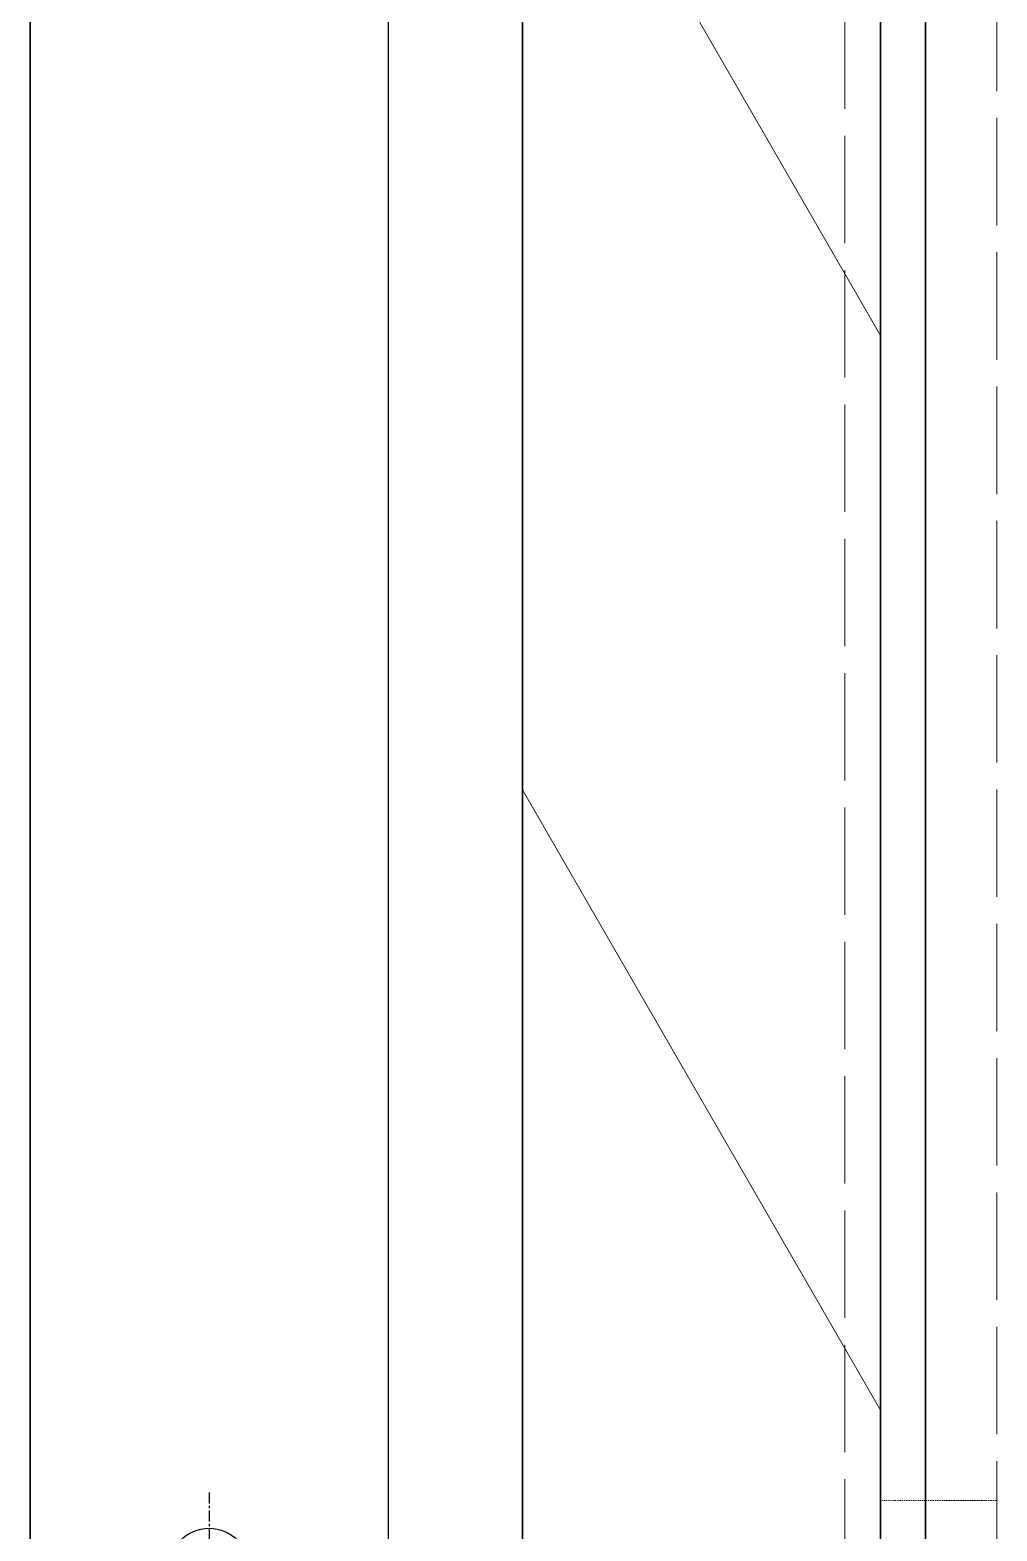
# Model space of a CAD drawing. Header units: millimetres. Extents: x 12184 to 41592, y 8990 to 29785.
# Drawn here: x 22024.6 to 22132.6, y 17448.3 to 17615.9 of the extents above; entities that cross this region are included whole.
import ezdxf

# ---------------------------------------------------------------- set-up
doc = ezdxf.new("R2010")
doc.units = ezdxf.units.MM
doc.linetypes.add('CENTER', pattern=[2, 1.25, -0.25, 0.25, -0.25])
doc.linetypes.add('DASHED', pattern=[15, 12, -3])
doc.layers.add('center', color=1, linetype='CENTER')

# ---------------------------------------------------------------- blocks, each defined once
blk = doc.blocks.new('A$C55E021B5')
at = {"color": 7, "lineweight": 35}
for p, q in [((1375, 38.5), (1375, 2102.5)), ((1415, 2102.5), (1415, 38.5)), ((1370, 2070.5), (1370, 209.79)), ((1370, 2070.5), (1370, 209.79)), ((1375, 70.5), (1375, 2070.5)), ((1375, 2070.5), (1375, 209.79))]:
    blk.add_line(p, q, dxfattribs=at)
at = {"color": 7, "linetype": 'DASHED', "lineweight": 13}
for p, q in [((1379, 2102.5), (1379, 1090.5)), ((1362, 2074.5), (1362, 66.5)), ((1370, 2074.5), (1370, 66.5))]:
    blk.add_line(p, q, dxfattribs=at)
at = {"color": 7, "lineweight": 13, "ltscale": 0.133334}
for p, q in [((1415, 1414.47), (1375, 1345.19)), ((1415, 1294.47), (1375, 1225.19))]:
    blk.add_line(p, q, dxfattribs=at)
at = {"color": 7, "linetype": 'DASHED', "lineweight": 13, "ltscale": 0.013334}
blk.add_line((1370, 1215.09), (1362, 1215.09), dxfattribs=at)
at = {"color": 7, "linetype": 'DASHED', "lineweight": 13, "ltscale": 0.008333}
blk.add_line((1375, 1215.09), (1370, 1215.09), dxfattribs=at)
blk = doc.blocks.new('A$C3FF200C2')
for p, q in [((0, 805), (0, 0)), ((40, 805), (40, 0))]:
    blk.add_line(p, q)
blk = doc.blocks.new('1')
for p, q in [((22024.65, 18923.56), (22024.65, 15723.56)), ((22024.65, 18923.56), (22024.65, 15723.56)), ((22024.65, 16239.1), (22024.65, 18545.1))]:
    blk.add_line(p, q)
at = {"color": 7, "lineweight": 35}
for p, q in [((22079.65, 18339.1), (22079.65, 16275.1)), ((22119.65, 16275.1), (22119.65, 18339.1)), ((22119.65, 16307.1), (22119.65, 18307.1)), ((22119.65, 18307.1), (22119.65, 16446.39)), ((22124.65, 18307.1), (22124.65, 16446.39)), ((22124.65, 18307.1), (22124.65, 16446.39))]:
    blk.add_line(p, q, dxfattribs=at)
at = {"color": 7, "linetype": 'DASHED', "lineweight": 13}
for p, q in [((22115.65, 18339.1), (22115.65, 17327.1)), ((22124.65, 18311.1), (22124.65, 16303.1)), ((22132.65, 18311.1), (22132.65, 16303.1))]:
    blk.add_line(p, q, dxfattribs=at)
at = {"color": 7, "lineweight": 13, "ltscale": 0.133334}
for p, q in [((22079.65, 17651.07), (22119.65, 17581.79)), ((22079.65, 17531.07), (22119.65, 17461.79))]:
    blk.add_line(p, q, dxfattribs=at)
at = {"color": 7, "linetype": 'DASHED', "lineweight": 13, "ltscale": 0.008333}
blk.add_line((22119.65, 17451.7), (22124.65, 17451.7), dxfattribs=at)
at = {"color": 7, "linetype": 'DASHED', "lineweight": 13, "ltscale": 0.013334}
blk.add_line((22124.65, 17451.7), (22132.65, 17451.7), dxfattribs=at)
blk.add_circle((22044.65, 17444.1), 4.5)
at = {"layer": 'center'}
blk.add_line((22044.65, 17452.6), (22044.65, 17435.6), dxfattribs=at)
at = {"xscale": -1}
blk.add_blockref('A$C55E021B5', (23494.65, 16236.6), dxfattribs=at)
blk.add_blockref('A$C3FF200C2', (22024.65, 16929.1))

msp = doc.modelspace()

# ---------------------------------------------------------------- block references
msp.add_blockref('1', (0, 0))

doc.saveas('drawing.dxf')
